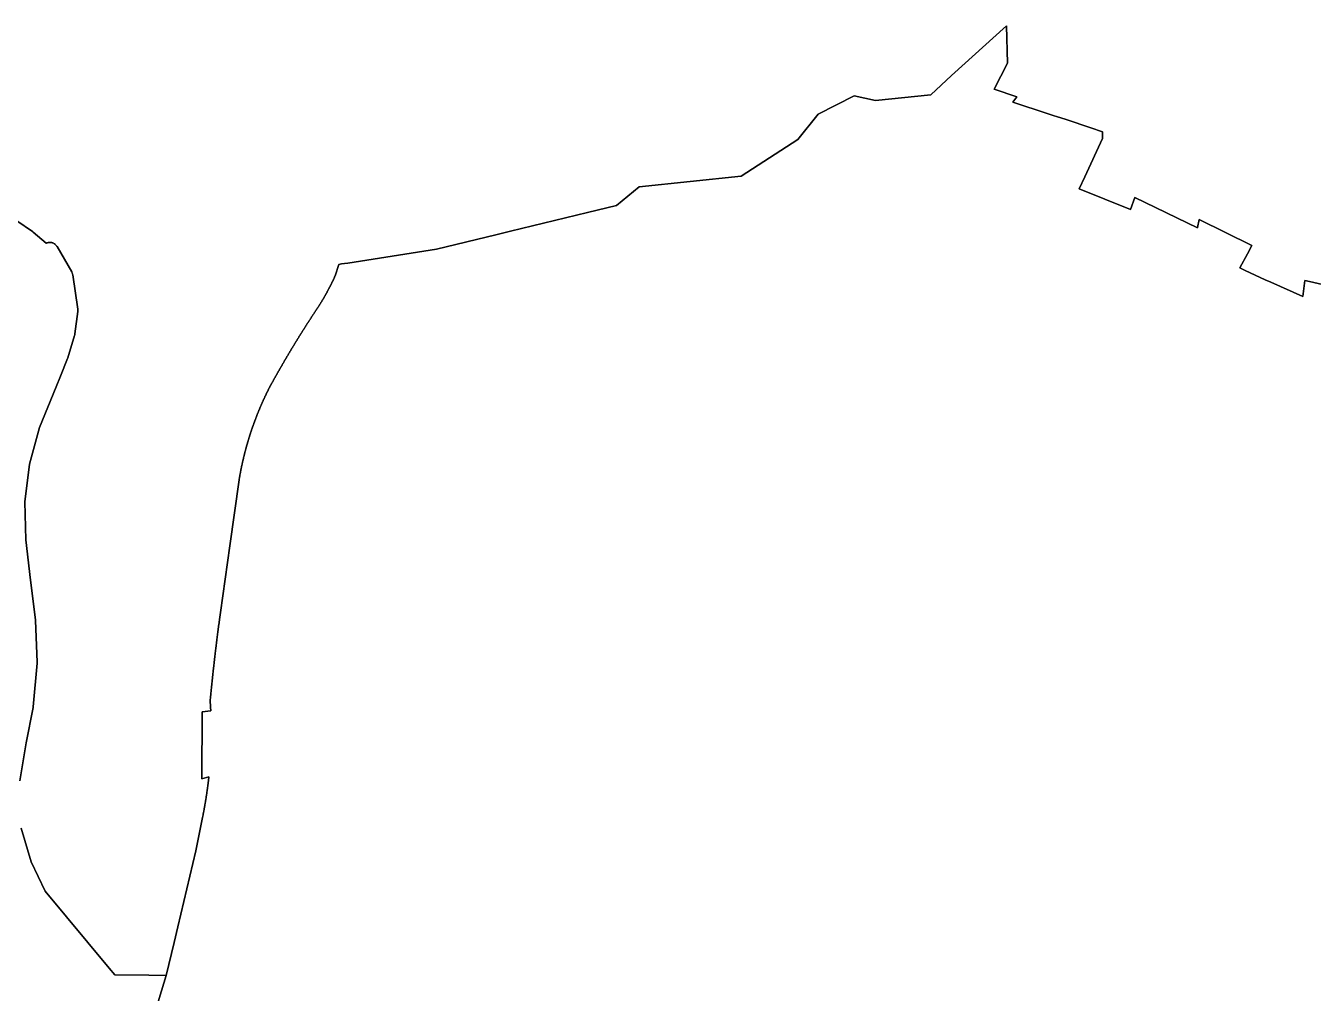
# Model space of a CAD drawing. Header units: inches. Extents: x 1341578 to 1502124, y 557203 to 748561.
# Drawn here: x 1412499 to 1417596, y 624488 to 628319 of the extents above; entities that cross this region are included whole.
import ezdxf

# ---------------------------------------------------------------- set-up
doc = ezdxf.new("R2010")
doc.units = ezdxf.units.IN
doc.header["$MEASUREMENT"] = 0
doc.layers.add('Zipcode', color=7, linetype='Continuous')

msp = doc.modelspace()

# ---------------------------------------------------------------- linework, layer by layer
at = {"layer": 'Zipcode'}
for points in [[(1417763.8, 627264.5), (1417581.8, 627305.8), (1417562.7, 627310.1), (1417555.5, 627246.8), (1417429, 627303.6), (1417406.5, 627313.6), (1417327, 627350.4), (1417306.4, 627360), (1417335.9, 627416.3), (1417352.8, 627448.6), (1417145, 627552.3), (1417138.5, 627519.7), (1417138.4, 627519.2), (1416889.5, 627639.3), (1416872.4, 627592.1), (1416669.8, 627672.8), (1416692, 627720.8), (1416762, 627872.2), (1416762.2, 627899.6), (1416715.3, 627915.1), (1416617.6, 627947.4), (1416579.6, 627960), (1416571.2, 627962.8), (1416499.5, 627986.4), (1416455, 628001.1), (1416407.3, 628016.9), (1416422.5, 628036.9), (1416332.6, 628067.9), (1416386.3, 628170.4), (1416381.6, 628319), (1416164.3, 628122.3), (1416082.7, 628045.7), (1415863.7, 628022.8), (1415778.5, 628041.1), (1415636.2, 627969.3), (1415556.3, 627868.2), (1415331, 627723.3), (1414927.2, 627680.8), (1414837.9, 627607.6), (1414723.3, 627579.7), (1414418, 627505.3), (1414360.5, 627491.3), (1414125.5, 627434), (1413774.3, 627379.6), (1413761.2, 627377.6), (1413749.1, 627375.7), (1413739, 627374.2), (1413724.1, 627329), (1413723.8, 627328.2), (1413723.2, 627326.9), (1413722.6, 627325.6), (1413722, 627324.3), (1413721.2, 627322.6), (1413720.4, 627320.9), (1413719.6, 627319.2), (1413718.8, 627317.5), (1413718, 627315.8), (1413717.4, 627314.5), (1413716.8, 627313.2), (1413716.2, 627311.9), (1413715.6, 627310.7), (1413714.7, 627309), (1413713.9, 627307.3), (1413713.1, 627305.6), (1413712.3, 627303.9), (1413711.4, 627302.2), (1413710.6, 627300.5), (1413709.8, 627298.8), (1413709.1, 627297.6), (1413708.5, 627296.3), (1413707.7, 627294.6), (1413706.8, 627292.9), (1413706.2, 627291.7), (1413705.5, 627290.4), (1413704.7, 627288.7), (1413703.8, 627287.1), (1413703, 627285.4), (1413702.1, 627283.7), (1413701.2, 627282), (1413700.6, 627280.8), (1413699.9, 627279.5), (1413699.3, 627278.3), (1413698.6, 627277), (1413697.7, 627275.4), (1413696.8, 627273.7), (1413695.9, 627272), (1413695.1, 627270.4), (1413694.2, 627268.7), (1413693.5, 627267.5), (1413692.8, 627266.2), (1413691.9, 627264.6), (1413691.2, 627263.4), (1413690.6, 627262.1), (1413689.6, 627260.5), (1413689, 627259.2), (1413688.3, 627258), (1413687.4, 627256.3), (1413686.4, 627254.7), (1413685.5, 627253.1), (1413684.6, 627251.4), (1413683.9, 627250.2), (1413683.2, 627249), (1413682.3, 627247.3), (1413681.3, 627245.7), (1413680.6, 627244.5), (1413679.9, 627243.3), (1413679.2, 627242), (1413678.5, 627240.8), (1413677.5, 627239.2), (1413676.8, 627238), (1413676.1, 627236.7), (1413675.1, 627235.1), (1413674.4, 627233.9), (1413673.7, 627232.7), (1413672.7, 627231.1), (1413671.8, 627229.5), (1413670.8, 627227.8), (1413669.8, 627226.2), (1413668.8, 627224.6), (1413667.9, 627223), (1413666.9, 627221.4), (1413665.9, 627219.8), (1413665.1, 627218.6), (1413664.4, 627217.4), (1413663.7, 627216.2), (1413662.9, 627215), (1413662.2, 627213.8), (1413661.4, 627212.6), (1413660.4, 627211), (1413659.4, 627209.4), (1413658.4, 627207.8), (1413657.4, 627206.2), (1413656.6, 627205.1), (1413655.8, 627203.7), (1413654.7, 627202.2), (1413653.6, 627200.5), (1413652.8, 627199.3), (1413652, 627198), (1413650.9, 627196.4), (1413650, 627195.1), (1413649.2, 627193.9), (1413648.4, 627192.6), (1413647.6, 627191.4), (1413646.5, 627189.7), (1413645.4, 627188.1), (1413644.5, 627186.8), (1413643.7, 627185.6), (1413642.9, 627184.3), (1413642.1, 627183.1), (1413641.2, 627181.8), (1413640.4, 627180.6), (1413639.3, 627178.9), (1413638.2, 627177.2), (1413637.1, 627175.6), (1413636, 627173.9), (1413634.9, 627172.2), (1413633.9, 627170.6), (1413632.8, 627168.9), (1413631.7, 627167.2), (1413630.9, 627166), (1413630, 627164.7), (1413629.2, 627163.5), (1413628.4, 627162.2), (1413627.3, 627160.5), (1413626.5, 627159.3), (1413625.7, 627158), (1413624.6, 627156.4), (1413623.5, 627154.7), (1413622.4, 627153), (1413621.4, 627151.3), (1413620.3, 627149.7), (1413619.2, 627148), (1413618.4, 627146.7), (1413617.6, 627145.5), (1413616.5, 627143.8), (1413615.7, 627142.5), (1413614.9, 627141.3), (1413613.8, 627139.6), (1413613, 627138.3), (1413612.2, 627137.1), (1413611.1, 627135.4), (1413610.3, 627134.1), (1413609.5, 627132.9), (1413608.4, 627131.2), (1413607.6, 627129.9), (1413606.8, 627128.7), (1413605.8, 627127), (1413604.7, 627125.3), (1413603.6, 627123.6), (1413602.5, 627122), (1413601.5, 627120.3), (1413600.7, 627119), (1413599.9, 627117.7), (1413599.1, 627116.5), (1413598.3, 627115.2), (1413597.2, 627113.5), (1413596.1, 627111.8), (1413595.1, 627110.2), (1413594, 627108.5), (1413593, 627106.8), (1413591.9, 627105.1), (1413590.8, 627103.4), (1413589.8, 627101.7), (1413589, 627100.4), (1413588.2, 627099.2), (1413587.4, 627097.9), (1413586.6, 627096.6), (1413585.8, 627095.4), (1413585.1, 627094.3), (1413584.8, 627093.7), (1413584, 627092.4), (1413582.9, 627090.7), (1413582.1, 627089.4), (1413581.3, 627088.2), (1413580.6, 627086.9), (1413579.8, 627085.6), (1413578.7, 627083.9), (1413577.7, 627082.2), (1413576.6, 627080.5), (1413575.8, 627079.3), (1413575, 627078), (1413574, 627076.3), (1413572.9, 627074.6), (1413572.2, 627073.3), (1413571.4, 627072.1), (1413570.6, 627070.8), (1413569.8, 627069.5), (1413569, 627068.2), (1413568.3, 627067), (1413567.2, 627065.3), (1413566.2, 627063.6), (1413565.4, 627062.3), (1413564.6, 627061), (1413563.6, 627059.3), (1413562.5, 627057.6), (1413561.5, 627055.9), (1413560.5, 627054.2), (1413559.7, 627052.9), (1413558.9, 627051.6), (1413557.9, 627049.9), (1413556.8, 627048.2), (1413555.8, 627046.5), (1413554.8, 627044.8), (1413553.7, 627043.1), (1413553, 627041.8), (1413552.2, 627040.6), (1413551.4, 627039.3), (1413550.7, 627038), (1413549.9, 627036.7), (1413549.1, 627035.4), (1413548.1, 627033.7), (1413547.1, 627032), (1413546, 627030.3), (1413545, 627028.6), (1413544, 627026.9), (1413543, 627025.2), (1413541.9, 627023.5), (1413540.9, 627021.7), (1413539.9, 627020), (1413538.9, 627018.3), (1413538.1, 627017), (1413537.4, 627015.7), (1413536.3, 627014), (1413535.6, 627012.7), (1413534.8, 627011.5), (1413534.1, 627010.2), (1413533.3, 627008.9), (1413532.5, 627007.6), (1413531.8, 627006.3), (1413530.8, 627004.6), (1413530, 627003.3), (1413529.2, 627002), (1413528.2, 627000.3), (1413527.5, 626999), (1413526.7, 626997.7), (1413525.7, 626996), (1413524.7, 626994.3), (1413523.9, 626993), (1413523.2, 626991.7), (1413522.2, 626990), (1413521.2, 626988.2), (1413520.2, 626986.5), (1413519.2, 626984.8), (1413518.2, 626983.1), (1413517.2, 626981.4), (1413516.4, 626980.1), (1413515.7, 626978.8), (1413514.7, 626977), (1413513.7, 626975.3), (1413512.9, 626974), (1413512.2, 626972.7), (1413511.4, 626971.4), (1413510.7, 626970.1), (1413509.7, 626968.4), (1413508.7, 626966.7), (1413507.7, 626964.9), (1413506.9, 626963.7), (1413506.2, 626962.4), (1413505.2, 626960.6), (1413504.5, 626959.3), (1413503.7, 626958), (1413502.7, 626956.3), (1413501.7, 626954.6), (1413500.8, 626952.8), (1413499.8, 626951.1), (1413498.8, 626949.4), (1413497.8, 626947.6), (1413496.8, 626945.9), (1413495.8, 626944.2), (1413494.8, 626942.4), (1413494.1, 626941.1), (1413493.4, 626939.8), (1413492.4, 626938.1), (1413491.7, 626936.8), (1413490.9, 626935.5), (1413489.9, 626933.8), (1413489, 626932), (1413488, 626930.3), (1413487, 626928.5), (1413486, 626926.8), (1413485.1, 626925.1), (1413484.1, 626923.3), (1413483.1, 626921.6), (1413482.1, 626919.8), (1413481.2, 626918.1), (1413480.2, 626916.4), (1413479.5, 626915.1), (1413478.7, 626913.7), (1413478, 626912.4), (1413477.3, 626911.1), (1413476.3, 626909.4), (1413475.3, 626907.6), (1413474.4, 626905.9), (1413473.4, 626904.2), (1413472.5, 626902.4), (1413471.7, 626901.1), (1413471, 626899.8), (1413470, 626898), (1413469.3, 626896.7), (1413468.6, 626895.4), (1413467.6, 626893.7), (1413466.7, 626891.9), (1413465.7, 626890.2), (1413464.7, 626888.4), (1413463.8, 626886.6), (1413463.2, 626885.3), (1413462.5, 626884), (1413461.6, 626882.2), (1413460.7, 626880.5), (1413459.8, 626878.7), (1413459, 626877), (1413458.1, 626875.2), (1413457.2, 626873.4), (1413456.3, 626871.7), (1413455.5, 626869.9), (1413454.6, 626868.2), (1413453.8, 626866.4), (1413453.1, 626865.1), (1413452.5, 626863.7), (1413451.8, 626862.4), (1413451.2, 626861.1), (1413450.3, 626859.3), (1413449.5, 626857.6), (1413448.9, 626856.2), (1413448.2, 626854.9), (1413447.6, 626853.6), (1413447, 626852.2), (1413446.1, 626850.5), (1413445.5, 626849.1), (1413444.9, 626847.8), (1413444, 626846), (1413443.2, 626844.2), (1413442.4, 626842.4), (1413441.6, 626840.7), (1413440.8, 626838.9), (1413440.1, 626837.5), (1413439.5, 626836.2), (1413438.9, 626834.9), (1413438.3, 626833.5), (1413437.5, 626831.7), (1413436.7, 626829.9), (1413435.9, 626828.1), (1413435.3, 626826.8), (1413434.7, 626825.5), (1413433.9, 626823.7), (1413433.3, 626822.3), (1413432.7, 626821), (1413431.9, 626819.2), (1413431.3, 626817.8), (1413430.8, 626816.5), (1413430, 626814.7), (1413429.2, 626812.9), (1413428.4, 626811.1), (1413427.6, 626809.3), (1413426.9, 626807.5), (1413426.1, 626805.6), (1413425.3, 626803.8), (1413424.6, 626802), (1413423.8, 626800.2), (1413423.1, 626798.4), (1413422.3, 626796.6), (1413421.6, 626794.8), (1413420.8, 626793), (1413420.1, 626791.1), (1413419.3, 626789.3), (1413418.6, 626787.5), (1413417.9, 626785.7), (1413417.1, 626783.9), (1413416.4, 626782), (1413415.7, 626780.2), (1413415, 626778.4), (1413414.2, 626776.6), (1413413.5, 626774.7), (1413412.8, 626772.9), (1413412.1, 626771.1), (1413411.4, 626769.3), (1413410.7, 626767.4), (1413410, 626765.6), (1413409.3, 626763.8), (1413408.6, 626761.9), (1413408, 626760.5), (1413407.5, 626759.2), (1413407, 626757.8), (1413406.5, 626756.4), (1413406, 626755), (1413405.5, 626753.6), (1413404.8, 626751.8), (1413404.1, 626750), (1413403.4, 626748.1), (1413402.9, 626746.7), (1413402.4, 626745.4), (1413401.9, 626744), (1413401.4, 626742.6), (1413400.7, 626740.7), (1413400.1, 626738.9), (1413399.4, 626737), (1413398.8, 626735.2), (1413398.1, 626733.3), (1413397.6, 626732), (1413397.1, 626730.6), (1413396.7, 626729.2), (1413396.2, 626727.8), (1413395.7, 626726.4), (1413395.2, 626725), (1413394.6, 626723.1), (1413393.9, 626721.3), (1413393.3, 626719.4), (1413392.7, 626717.6), (1413392.2, 626716.2), (1413391.7, 626714.8), (1413391.1, 626712.9), (1413390.5, 626711), (1413389.9, 626709.2), (1413389.4, 626707.8), (1413389, 626706.4), (1413388.4, 626704.5), (1413387.9, 626703.1), (1413387.5, 626701.7), (1413387, 626700.3), (1413386.6, 626698.9), (1413386, 626697), (1413385.4, 626695.2), (1413384.8, 626693.3), (1413384.2, 626691.4), (1413383.6, 626689.6), (1413383.2, 626688.1), (1413382.7, 626686.7), (1413382.2, 626684.9), (1413381.6, 626683), (1413381, 626681.1), (1413380.4, 626679.2), (1413379.9, 626677.3), (1413379.3, 626675.5), (1413378.9, 626674.1), (1413378.5, 626672.6), (1413378.1, 626671.2), (1413377.6, 626669.8), (1413377.2, 626668.4), (1413376.8, 626667), (1413376.3, 626665.1), (1413375.7, 626663.2), (1413375.2, 626661.3), (1413374.7, 626659.4), (1413374.1, 626657.6), (1413373.6, 626655.7), (1413373.1, 626653.8), (1413372.5, 626651.9), (1413372, 626650), (1413371.5, 626648.1), (1413371, 626646.2), (1413370.6, 626644.8), (1413370.2, 626643.4), (1413369.8, 626641.9), (1413369.4, 626640.5), (1413368.9, 626638.6), (1413368.4, 626636.7), (1413367.9, 626634.8), (1413367.4, 626632.9), (1413366.9, 626631), (1413366.5, 626629.1), (1413366, 626627.2), (1413365.5, 626625.3), (1413365.1, 626623.9), (1413364.8, 626622.5), (1413364.4, 626621), (1413364.1, 626619.6), (1413363.6, 626617.7), (1413363.1, 626615.8), (1413362.6, 626613.9), (1413362.2, 626612), (1413361.7, 626610.1), (1413361.3, 626608.2), (1413360.8, 626606.3), (1413360.5, 626604.8), (1413360.1, 626603.4), (1413359.8, 626602), (1413359.5, 626600.5), (1413359.1, 626599.1), (1413358.8, 626597.6), (1413358.5, 626596.2), (1413358.1, 626594.8), (1413357.7, 626592.9), (1413357.4, 626591.4), (1413357.1, 626590), (1413356.6, 626588.1), (1413356.2, 626586.2), (1413355.9, 626584.7), (1413355.6, 626583.3), (1413355.2, 626581.4), (1413354.8, 626579.4), (1413354.5, 626578), (1413354.2, 626576.6), (1413353.8, 626574.6), (1413353.4, 626573.2), (1413353.2, 626571.8), (1413352.8, 626569.8), (1413352.4, 626567.9), (1413352, 626566), (1413351.7, 626564.5), (1413351.4, 626563.1), (1413351.1, 626561.7), (1413350.8, 626560.2), (1413350.4, 626558.3), (1413350.1, 626556.4), (1413349.7, 626554.4), (1413349.3, 626552.5), (1413349, 626550.6), (1413348.6, 626548.6), (1413348.2, 626546.7), (1413347.9, 626544.8), (1413347.5, 626542.9), (1413347.2, 626540.9), (1413346.8, 626539), (1413346.6, 626537.5), (1413346.3, 626536.1), (1413346, 626534.6), (1413345.8, 626533.2), (1413345.4, 626531.3), (1413345.1, 626529.3), (1413344.8, 626527.4), (1413344.5, 626525.5), (1413344.1, 626523.5), (1413343.8, 626521.6), (1413307, 626260.3), (1413269.8, 625996.4), (1413266, 625968.1), (1413263, 625946.3), (1413262.9, 625945.3), (1413262.7, 625943.9), (1413262.4, 625942), (1413262.2, 625940.5), (1413262.1, 625939.1), (1413261.8, 625937.2), (1413261.6, 625935.2), (1413261.3, 625933.3), (1413261.1, 625931.4), (1413260.8, 625929.4), (1413260.6, 625928), (1413260.4, 625926.5), (1413260.3, 625925.1), (1413260.1, 625923.7), (1413259.8, 625921.7), (1413259.6, 625920.3), (1413259.5, 625918.8), (1413259.2, 625916.9), (1413259, 625915), (1413258.7, 625913.1), (1413258.5, 625911.1), (1413258.3, 625909.7), (1413258.1, 625908.2), (1413257.9, 625906.3), (1413257.6, 625904.4), (1413257.4, 625902.4), (1413257.2, 625900.5), (1413256.9, 625898.6), (1413256.7, 625897.1), (1413256.6, 625895.7), (1413256.3, 625893.8), (1413256.1, 625891.8), (1413255.8, 625889.9), (1413255.6, 625888), (1413255.4, 625886), (1413255.1, 625884.1), (1413254.9, 625882.2), (1413254.7, 625880.7), (1413254.5, 625879.3), (1413254.3, 625877.4), (1413254.1, 625875.4), (1413253.8, 625873.5), (1413253.6, 625871.6), (1413253.4, 625869.7), (1413253.1, 625867.7), (1413252.9, 625866.3), (1413252.8, 625864.8), (1413252.5, 625862.9), (1413252.4, 625861.4), (1413252.2, 625860), (1413252, 625858.6), (1413251.8, 625857.1), (1413251.6, 625855.2), (1413251.4, 625853.2), (1413251.2, 625851.8), (1413251, 625850.4), (1413250.8, 625848.4), (1413250.6, 625846.5), (1413250.3, 625844.6), (1413250.1, 625842.6), (1413249.9, 625841.2), (1413249.8, 625839.7), (1413249.5, 625837.8), (1413249.3, 625835.9), (1413249.1, 625834.4), (1413249, 625833), (1413248.7, 625831.1), (1413248.5, 625829.1), (1413248.4, 625827.7), (1413248.2, 625826.2), (1413248, 625824.3), (1413247.8, 625822.8), (1413247.6, 625821.4), (1413247.4, 625819.5), (1413247.2, 625818), (1413247.1, 625816.6), (1413246.8, 625814.6), (1413246.6, 625812.7), (1413246.5, 625811.3), (1413246.3, 625809.8), (1413246.1, 625808.4), (1413246, 625806.9), (1413245.7, 625805), (1413245.5, 625803.1), (1413245.3, 625801.1), (1413245.1, 625799.7), (1413245, 625798.2), (1413244.7, 625796.3), (1413244.5, 625794.4), (1413244.3, 625792.4), (1413244.1, 625790.5), (1413243.9, 625789.1), (1413243.8, 625787.6), (1413243.5, 625785.7), (1413243.4, 625784.2), (1413243.2, 625782.8), (1413243.1, 625781.3), (1413242.9, 625779.9), (1413242.7, 625778.4), (1413242.6, 625777), (1413242.4, 625775), (1413242.2, 625773.1), (1413241.9, 625771.2), (1413241.8, 625769.7), (1413241.6, 625768.3), (1413241.5, 625766.8), (1413241.3, 625765.4), (1413241.1, 625763.9), (1413241, 625762.5), (1413240.8, 625760.6), (1413240.6, 625759.1), (1413240.5, 625757.7), (1413240.3, 625756.2), (1413240.1, 625754.8), (1413240, 625753.3), (1413239.8, 625751.9), (1413239.7, 625750.4), (1413239.5, 625749), (1413239.3, 625747), (1413239.1, 625745.6), (1413239, 625744.1), (1413238.8, 625742.2), (1413238.6, 625740.3), (1413238.4, 625738.3), (1413238.2, 625736.4), (1413238, 625734.5), (1413237.8, 625732.5), (1413237.6, 625731.1), (1413237.4, 625729.6), (1413237.2, 625727.7), (1413237, 625725.8), (1413236.9, 625724.3), (1413236.7, 625722.9), (1413236.6, 625721.4), (1413236.4, 625720), (1413236.2, 625718), (1413236.1, 625716.6), (1413235.9, 625715.1), (1413235.7, 625713.2), (1413235.6, 625711.8), (1413235.4, 625710.3), (1413235.3, 625708.9), (1413235.1, 625707.4), (1413234.9, 625705.5), (1413234.7, 625703.5), (1413234.6, 625702.1), (1413234.4, 625700.6), (1413234.3, 625699.2), (1413234.1, 625697.7), (1413233.9, 625695.8), (1413233.8, 625694.4), (1413233.6, 625692.9), (1413233.4, 625691), (1413233.3, 625689.5), (1413233.1, 625688.1), (1413233, 625686.1), (1413232.8, 625684.7), (1413232.7, 625683.2), (1413232.5, 625681.3), (1413232.3, 625679.4), (1413232.1, 625677.9), (1413232, 625676.5), (1413231.8, 625674.5), (1413231.6, 625673.1), (1413231.5, 625671.6), (1413231.3, 625669.7), (1413231.1, 625667.8), (1413231, 625666.3), (1413230.8, 625664.9), (1413230.6, 625662.9), (1413230.5, 625661.5), (1413230.4, 625660), (1413230.2, 625658.1), (1413230, 625656.2), (1413229.8, 625654.7), (1413229.7, 625653.3), (1413229.5, 625651.3), (1413229.3, 625649.4), (1413229.1, 625647.5), (1413229, 625646), (1413229.1, 625645), (1413229.2, 625643.6), (1413229.3, 625642.1), (1413229.4, 625640.7), (1413229.5, 625639.2), (1413229.6, 625637.8), (1413229.7, 625635.9), (1413229.8, 625634.4), (1413229.9, 625633), (1413230, 625631), (1413230.1, 625629.6), (1413230.2, 625628.1), (1413230.3, 625626.7), (1413230.4, 625625.2), (1413230.5, 625623.8), (1413230.6, 625622.3), (1413230.7, 625620.4), (1413230.8, 625618.5), (1413230.9, 625616.5), (1413231, 625614.6), (1413231.1, 625613.2), (1413231.2, 625611.7), (1413231.3, 625609.8), (1413231.4, 625607.9), (1413231.4, 625606.4), (1413197.9, 625602.6), (1413196.2, 625337.9), (1413224, 625345.2), (1413223.8, 625343.8), (1413223.6, 625341.9), (1413223.4, 625340), (1413223.2, 625338.6), (1413223.1, 625337.1), (1413222.9, 625335.7), (1413222.8, 625334.3), (1413222.5, 625332.4), (1413222.3, 625330.5), (1413222.1, 625328.6), (1413221.9, 625326.7), (1413221.7, 625325.3), (1413221.5, 625323.8), (1413221.3, 625321.9), (1413221.1, 625320), (1413220.8, 625318.1), (1413220.6, 625316.2), (1413220.4, 625314.3), (1413220.1, 625312.4), (1413219.9, 625310.5), (1413219.7, 625309.1), (1413219.5, 625307.7), (1413219.3, 625306.3), (1413219.1, 625304.8), (1413218.9, 625302.9), (1413218.6, 625301), (1413218.4, 625299.6), (1413218.3, 625298.2), (1413218, 625296.3), (1413217.8, 625294.9), (1413217.6, 625293.5), (1413217.4, 625292), (1413217.2, 625290.6), (1413217, 625289.2), (1413216.8, 625287.8), (1413216.5, 625285.9), (1413216.3, 625284), (1413216, 625282.1), (1413215.7, 625280.2), (1413215.5, 625278.8), (1413215.3, 625277.4), (1413215, 625275.5), (1413214.7, 625273.6), (1413214.4, 625271.7), (1413214.2, 625269.8), (1413213.9, 625268.4), (1413213.8, 625267.4), (1413213.6, 625266), (1413213.3, 625264.1), (1413213, 625262.2), (1413212.7, 625260.3), (1413212.4, 625258.4), (1413212.1, 625256.6), (1413211.8, 625254.7), (1413211.5, 625252.8), (1413211.1, 625250.9), (1413210.9, 625249.5), (1413210.7, 625248.1), (1413210.4, 625246.2), (1413210, 625244.3), (1413209.7, 625242.4), (1413209.4, 625240.5), (1413209.2, 625239.1), (1413208.9, 625237.7), (1413208.6, 625235.8), (1413208.3, 625233.9), (1413208, 625232.5), (1413207.8, 625231.1), (1413207.4, 625229.2), (1413207.1, 625227.3), (1413206.8, 625225.9), (1413206.6, 625224.5), (1413206.2, 625222.6), (1413206, 625221.2), (1413205.7, 625219.8), (1413205.4, 625218.4), (1413205.2, 625217), (1413204.9, 625215.5), (1413204.7, 625214.1), (1413204.3, 625212.3), (1413203.9, 625210.4), (1413203.7, 625209), (1413203.4, 625207.6), (1413203, 625205.7), (1413202.7, 625203.8), (1413202.3, 625201.9), (1413201.9, 625200), (1413201.6, 625198.2), (1413201.3, 625196.8), (1413201, 625195.4), (1413198.8, 625184.5), (1413171.9, 625051.6), (1413101.6, 624751), (1413086.6, 624689.1), (1413054.4, 624558.9), (1412986.6, 624559.5), (1412852.1, 624560.9), (1412829.6, 624587.8), (1412575.3, 624892.7), (1412519.8, 625008.6), (1412480.9, 625141.3)], [(1412914, 624093.6), (1413054.4, 624558.9), (1413086.6, 624689.1), (1413101.6, 624751), (1413171.9, 625051.6), (1413198.8, 625184.5), (1413201, 625195.4), (1413201.3, 625196.8), (1413201.6, 625198.2), (1413201.9, 625200), (1413202.3, 625201.9), (1413202.7, 625203.8), (1413203, 625205.7), (1413203.4, 625207.6), (1413203.7, 625209), (1413203.9, 625210.4), (1413204.3, 625212.3), (1413204.7, 625214.1), (1413204.9, 625215.5), (1413205.2, 625217), (1413205.4, 625218.4), (1413205.7, 625219.8), (1413206, 625221.2), (1413206.2, 625222.6), (1413206.6, 625224.5), (1413206.8, 625225.9), (1413207.1, 625227.3), (1413207.4, 625229.2), (1413207.8, 625231.1), (1413208, 625232.5), (1413208.3, 625233.9), (1413208.6, 625235.8), (1413208.9, 625237.7), (1413209.2, 625239.1), (1413209.4, 625240.5), (1413209.7, 625242.4), (1413210, 625244.3), (1413210.4, 625246.2), (1413210.7, 625248.1), (1413210.9, 625249.5), (1413211.1, 625250.9), (1413211.5, 625252.8), (1413211.8, 625254.7), (1413212.1, 625256.6), (1413212.4, 625258.4), (1413212.7, 625260.3), (1413213, 625262.2), (1413213.3, 625264.1), (1413213.6, 625266), (1413213.8, 625267.4), (1413213.9, 625268.4), (1413214.2, 625269.8), (1413214.4, 625271.7), (1413214.7, 625273.6), (1413215, 625275.5), (1413215.3, 625277.4), (1413215.5, 625278.8), (1413215.7, 625280.2), (1413216, 625282.1), (1413216.3, 625284), (1413216.5, 625285.9), (1413216.8, 625287.8), (1413217, 625289.2), (1413217.2, 625290.6), (1413217.4, 625292), (1413217.6, 625293.5), (1413217.8, 625294.9), (1413218, 625296.3), (1413218.3, 625298.2), (1413218.4, 625299.6), (1413218.6, 625301), (1413218.9, 625302.9), (1413219.1, 625304.8), (1413219.3, 625306.3), (1413219.5, 625307.7), (1413219.7, 625309.1), (1413219.9, 625310.5), (1413220.1, 625312.4), (1413220.4, 625314.3), (1413220.6, 625316.2), (1413220.8, 625318.1), (1413221.1, 625320), (1413221.3, 625321.9), (1413221.5, 625323.8), (1413221.7, 625325.3), (1413221.9, 625326.7), (1413222.1, 625328.6), (1413222.3, 625330.5), (1413222.5, 625332.4), (1413222.8, 625334.3), (1413222.9, 625335.7), (1413223.1, 625337.1), (1413223.2, 625338.6), (1413223.4, 625340), (1413223.6, 625341.9), (1413223.8, 625343.8), (1413224, 625345.2), (1413196.2, 625337.9), (1413197.9, 625602.6), (1413231.4, 625606.4), (1413231.4, 625607.9), (1413231.3, 625609.8), (1413231.2, 625611.7), (1413231.1, 625613.2), (1413231, 625614.6), (1413230.9, 625616.5), (1413230.8, 625618.5), (1413230.7, 625620.4), (1413230.6, 625622.3), (1413230.5, 625623.8), (1413230.4, 625625.2), (1413230.3, 625626.7), (1413230.2, 625628.1), (1413230.1, 625629.6), (1413230, 625631), (1413229.9, 625633), (1413229.8, 625634.4), (1413229.7, 625635.9), (1413229.6, 625637.8), (1413229.5, 625639.2), (1413229.4, 625640.7), (1413229.3, 625642.1), (1413229.2, 625643.6), (1413229.1, 625645), (1413229, 625646), (1413229.1, 625647.5), (1413229.3, 625649.4), (1413229.5, 625651.3), (1413229.7, 625653.3), (1413229.8, 625654.7), (1413230, 625656.2), (1413230.2, 625658.1), (1413230.4, 625660), (1413230.5, 625661.5), (1413230.6, 625662.9), (1413230.8, 625664.9), (1413231, 625666.3), (1413231.1, 625667.8), (1413231.3, 625669.7), (1413231.5, 625671.6), (1413231.6, 625673.1), (1413231.8, 625674.5), (1413232, 625676.5), (1413232.1, 625677.9), (1413232.3, 625679.4), (1413232.5, 625681.3), (1413232.7, 625683.2), (1413232.8, 625684.7), (1413233, 625686.1), (1413233.1, 625688.1), (1413233.3, 625689.5), (1413233.4, 625691), (1413233.6, 625692.9), (1413233.8, 625694.4), (1413233.9, 625695.8), (1413234.1, 625697.7), (1413234.3, 625699.2), (1413234.4, 625700.6), (1413234.6, 625702.1), (1413234.7, 625703.5), (1413234.9, 625705.5), (1413235.1, 625707.4), (1413235.3, 625708.9), (1413235.4, 625710.3), (1413235.6, 625711.8), (1413235.7, 625713.2), (1413235.9, 625715.1), (1413236.1, 625716.6), (1413236.2, 625718), (1413236.4, 625720), (1413236.6, 625721.4), (1413236.7, 625722.9), (1413236.9, 625724.3), (1413237, 625725.8), (1413237.2, 625727.7), (1413237.4, 625729.6), (1413237.6, 625731.1), (1413237.8, 625732.5), (1413238, 625734.5), (1413238.2, 625736.4), (1413238.4, 625738.3), (1413238.6, 625740.3), (1413238.8, 625742.2), (1413239, 625744.1), (1413239.1, 625745.6), (1413239.3, 625747), (1413239.5, 625749), (1413239.7, 625750.4), (1413239.8, 625751.9), (1413240, 625753.3), (1413240.1, 625754.8), (1413240.3, 625756.2), (1413240.5, 625757.7), (1413240.6, 625759.1), (1413240.8, 625760.6), (1413241, 625762.5), (1413241.1, 625763.9), (1413241.3, 625765.4), (1413241.5, 625766.8), (1413241.6, 625768.3), (1413241.8, 625769.7), (1413241.9, 625771.2), (1413242.2, 625773.1), (1413242.4, 625775), (1413242.6, 625777), (1413242.7, 625778.4), (1413242.9, 625779.9), (1413243.1, 625781.3), (1413243.2, 625782.8), (1413243.4, 625784.2), (1413243.5, 625785.7), (1413243.8, 625787.6), (1413243.9, 625789.1), (1413244.1, 625790.5), (1413244.3, 625792.4), (1413244.5, 625794.4), (1413244.7, 625796.3), (1413245, 625798.2), (1413245.1, 625799.7), (1413245.3, 625801.1), (1413245.5, 625803.1), (1413245.7, 625805), (1413246, 625806.9), (1413246.1, 625808.4), (1413246.3, 625809.8), (1413246.5, 625811.3), (1413246.6, 625812.7), (1413246.8, 625814.6), (1413247.1, 625816.6), (1413247.2, 625818), (1413247.4, 625819.5), (1413247.6, 625821.4), (1413247.8, 625822.8), (1413248, 625824.3), (1413248.2, 625826.2), (1413248.4, 625827.7), (1413248.5, 625829.1), (1413248.7, 625831.1), (1413249, 625833), (1413249.1, 625834.4), (1413249.3, 625835.9), (1413249.5, 625837.8), (1413249.8, 625839.7), (1413249.9, 625841.2), (1413250.1, 625842.6), (1413250.3, 625844.6), (1413250.6, 625846.5), (1413250.8, 625848.4), (1413251, 625850.4), (1413251.2, 625851.8), (1413251.4, 625853.2), (1413251.6, 625855.2), (1413251.8, 625857.1), (1413252, 625858.6), (1413252.2, 625860), (1413252.4, 625861.4), (1413252.5, 625862.9), (1413252.8, 625864.8), (1413252.9, 625866.3), (1413253.1, 625867.7), (1413253.4, 625869.7), (1413253.6, 625871.6), (1413253.8, 625873.5), (1413254.1, 625875.4), (1413254.3, 625877.4), (1413254.5, 625879.3), (1413254.7, 625880.7), (1413254.9, 625882.2), (1413255.1, 625884.1), (1413255.4, 625886), (1413255.6, 625888), (1413255.8, 625889.9), (1413256.1, 625891.8), (1413256.3, 625893.8), (1413256.6, 625895.7), (1413256.7, 625897.1), (1413256.9, 625898.6), (1413257.2, 625900.5), (1413257.4, 625902.4), (1413257.6, 625904.4), (1413257.9, 625906.3), (1413258.1, 625908.2), (1413258.3, 625909.7), (1413258.5, 625911.1), (1413258.7, 625913.1), (1413259, 625915), (1413259.2, 625916.9), (1413259.5, 625918.8), (1413259.6, 625920.3), (1413259.8, 625921.7), (1413260.1, 625923.7), (1413260.3, 625925.1), (1413260.4, 625926.5), (1413260.6, 625928), (1413260.8, 625929.4), (1413261.1, 625931.4), (1413261.3, 625933.3), (1413261.6, 625935.2), (1413261.8, 625937.2), (1413262.1, 625939.1), (1413262.2, 625940.5), (1413262.4, 625942), (1413262.7, 625943.9), (1413262.9, 625945.3), (1413263, 625946.3), (1413266, 625968.1), (1413269.8, 625996.4), (1413307, 626260.3), (1413343.8, 626521.6), (1413344.1, 626523.5), (1413344.5, 626525.5), (1413344.8, 626527.4), (1413345.1, 626529.3), (1413345.4, 626531.3), (1413345.8, 626533.2), (1413346, 626534.6), (1413346.3, 626536.1), (1413346.6, 626537.5), (1413346.8, 626539), (1413347.2, 626540.9), (1413347.5, 626542.9), (1413347.9, 626544.8), (1413348.2, 626546.7), (1413348.6, 626548.6), (1413349, 626550.6), (1413349.3, 626552.5), (1413349.7, 626554.4), (1413350.1, 626556.4), (1413350.4, 626558.3), (1413350.8, 626560.2), (1413351.1, 626561.7), (1413351.4, 626563.1), (1413351.7, 626564.5), (1413352, 626566), (1413352.4, 626567.9), (1413352.8, 626569.8), (1413353.2, 626571.8), (1413353.4, 626573.2), (1413353.8, 626574.6), (1413354.2, 626576.6), (1413354.5, 626578), (1413354.8, 626579.4), (1413355.2, 626581.4), (1413355.6, 626583.3), (1413355.9, 626584.7), (1413356.2, 626586.2), (1413356.6, 626588.1), (1413357.1, 626590), (1413357.4, 626591.4), (1413357.7, 626592.9), (1413358.1, 626594.8), (1413358.5, 626596.2), (1413358.8, 626597.6), (1413359.1, 626599.1), (1413359.5, 626600.5), (1413359.8, 626602), (1413360.1, 626603.4), (1413360.5, 626604.8), (1413360.8, 626606.3), (1413361.3, 626608.2), (1413361.7, 626610.1), (1413362.2, 626612), (1413362.6, 626613.9), (1413363.1, 626615.8), (1413363.6, 626617.7), (1413364.1, 626619.6), (1413364.4, 626621), (1413364.8, 626622.5), (1413365.1, 626623.9), (1413365.5, 626625.3), (1413366, 626627.2), (1413366.5, 626629.1), (1413366.9, 626631), (1413367.4, 626632.9), (1413367.9, 626634.8), (1413368.4, 626636.7), (1413368.9, 626638.6), (1413369.4, 626640.5), (1413369.8, 626641.9), (1413370.2, 626643.4), (1413370.6, 626644.8), (1413371, 626646.2), (1413371.5, 626648.1), (1413372, 626650), (1413372.5, 626651.9), (1413373.1, 626653.8), (1413373.6, 626655.7), (1413374.1, 626657.6), (1413374.7, 626659.4), (1413375.2, 626661.3), (1413375.7, 626663.2), (1413376.3, 626665.1), (1413376.8, 626667), (1413377.2, 626668.4), (1413377.6, 626669.8), (1413378.1, 626671.2), (1413378.5, 626672.6), (1413378.9, 626674.1), (1413379.3, 626675.5), (1413379.9, 626677.3), (1413380.4, 626679.2), (1413381, 626681.1), (1413381.6, 626683), (1413382.2, 626684.9), (1413382.7, 626686.7), (1413383.2, 626688.1), (1413383.6, 626689.6), (1413384.2, 626691.4), (1413384.8, 626693.3), (1413385.4, 626695.2), (1413386, 626697), (1413386.6, 626698.9), (1413387, 626700.3), (1413387.5, 626701.7), (1413387.9, 626703.1), (1413388.4, 626704.5), (1413389, 626706.4), (1413389.4, 626707.8), (1413389.9, 626709.2), (1413390.5, 626711), (1413391.1, 626712.9), (1413391.7, 626714.8), (1413392.2, 626716.2), (1413392.7, 626717.6), (1413393.3, 626719.4), (1413393.9, 626721.3), (1413394.6, 626723.1), (1413395.2, 626725), (1413395.7, 626726.4), (1413396.2, 626727.8), (1413396.7, 626729.2), (1413397.1, 626730.6), (1413397.6, 626732), (1413398.1, 626733.3), (1413398.8, 626735.2), (1413399.4, 626737), (1413400.1, 626738.9), (1413400.7, 626740.7), (1413401.4, 626742.6), (1413401.9, 626744), (1413402.4, 626745.4), (1413402.9, 626746.7), (1413403.4, 626748.1), (1413404.1, 626750), (1413404.8, 626751.8), (1413405.5, 626753.6), (1413406, 626755), (1413406.5, 626756.4), (1413407, 626757.8), (1413407.5, 626759.2), (1413408, 626760.5), (1413408.6, 626761.9), (1413409.3, 626763.8), (1413410, 626765.6), (1413410.7, 626767.4), (1413411.4, 626769.3), (1413412.1, 626771.1), (1413412.8, 626772.9), (1413413.5, 626774.7), (1413414.2, 626776.6), (1413415, 626778.4), (1413415.7, 626780.2), (1413416.4, 626782), (1413417.1, 626783.9), (1413417.9, 626785.7), (1413418.6, 626787.5), (1413419.3, 626789.3), (1413420.1, 626791.1), (1413420.8, 626793), (1413421.6, 626794.8), (1413422.3, 626796.6), (1413423.1, 626798.4), (1413423.8, 626800.2), (1413424.6, 626802), (1413425.3, 626803.8), (1413426.1, 626805.6), (1413426.9, 626807.5), (1413427.6, 626809.3), (1413428.4, 626811.1), (1413429.2, 626812.9), (1413430, 626814.7), (1413430.8, 626816.5), (1413431.3, 626817.8), (1413431.9, 626819.2), (1413432.7, 626821), (1413433.3, 626822.3), (1413433.9, 626823.7), (1413434.7, 626825.5), (1413435.3, 626826.8), (1413435.9, 626828.1), (1413436.7, 626829.9), (1413437.5, 626831.7), (1413438.3, 626833.5), (1413438.9, 626834.9), (1413439.5, 626836.2), (1413440.1, 626837.5), (1413440.8, 626838.9), (1413441.6, 626840.7), (1413442.4, 626842.4), (1413443.2, 626844.2), (1413444, 626846), (1413444.9, 626847.8), (1413445.5, 626849.1), (1413446.1, 626850.5), (1413447, 626852.2), (1413447.6, 626853.6), (1413448.2, 626854.9), (1413448.9, 626856.2), (1413449.5, 626857.6), (1413450.3, 626859.3), (1413451.2, 626861.1), (1413451.8, 626862.4), (1413452.5, 626863.7), (1413453.1, 626865.1), (1413453.8, 626866.4), (1413454.6, 626868.2), (1413455.5, 626869.9), (1413456.3, 626871.7), (1413457.2, 626873.4), (1413458.1, 626875.2), (1413459, 626877), (1413459.8, 626878.7), (1413460.7, 626880.5), (1413461.6, 626882.2), (1413462.5, 626884), (1413463.2, 626885.3), (1413463.8, 626886.6), (1413464.7, 626888.4), (1413465.7, 626890.2), (1413466.7, 626891.9), (1413467.6, 626893.7), (1413468.6, 626895.4), (1413469.3, 626896.7), (1413470, 626898), (1413471, 626899.8), (1413471.7, 626901.1), (1413472.5, 626902.4), (1413473.4, 626904.2), (1413474.4, 626905.9), (1413475.3, 626907.6), (1413476.3, 626909.4), (1413477.3, 626911.1), (1413478, 626912.4), (1413478.7, 626913.7), (1413479.5, 626915.1), (1413480.2, 626916.4), (1413481.2, 626918.1), (1413482.1, 626919.8), (1413483.1, 626921.6), (1413484.1, 626923.3), (1413485.1, 626925.1), (1413486, 626926.8), (1413487, 626928.5), (1413488, 626930.3), (1413489, 626932), (1413489.9, 626933.8), (1413490.9, 626935.5), (1413491.7, 626936.8), (1413492.4, 626938.1), (1413493.4, 626939.8), (1413494.1, 626941.1), (1413494.8, 626942.4), (1413495.8, 626944.2), (1413496.8, 626945.9), (1413497.8, 626947.6), (1413498.8, 626949.4), (1413499.8, 626951.1), (1413500.8, 626952.8), (1413501.7, 626954.6), (1413502.7, 626956.3), (1413503.7, 626958), (1413504.5, 626959.3), (1413505.2, 626960.6), (1413506.2, 626962.4), (1413506.9, 626963.7), (1413507.7, 626964.9), (1413508.7, 626966.7), (1413509.7, 626968.4), (1413510.7, 626970.1), (1413511.4, 626971.4), (1413512.2, 626972.7), (1413512.9, 626974), (1413513.7, 626975.3), (1413514.7, 626977), (1413515.7, 626978.8), (1413516.4, 626980.1), (1413517.2, 626981.4), (1413518.2, 626983.1), (1413519.2, 626984.8), (1413520.2, 626986.5), (1413521.2, 626988.2), (1413522.2, 626990), (1413523.2, 626991.7), (1413523.9, 626993), (1413524.7, 626994.3), (1413525.7, 626996), (1413526.7, 626997.7), (1413527.5, 626999), (1413528.2, 627000.3), (1413529.2, 627002), (1413530, 627003.3), (1413530.8, 627004.6), (1413531.8, 627006.3), (1413532.5, 627007.6), (1413533.3, 627008.9), (1413534.1, 627010.2), (1413534.8, 627011.5), (1413535.6, 627012.7), (1413536.3, 627014), (1413537.4, 627015.7), (1413538.1, 627017), (1413538.9, 627018.3), (1413539.9, 627020), (1413540.9, 627021.7), (1413541.9, 627023.5), (1413543, 627025.2), (1413544, 627026.9), (1413545, 627028.6), (1413546, 627030.3), (1413547.1, 627032), (1413548.1, 627033.7), (1413549.1, 627035.4), (1413549.9, 627036.7), (1413550.7, 627038), (1413551.4, 627039.3), (1413552.2, 627040.6), (1413553, 627041.8), (1413553.7, 627043.1), (1413554.8, 627044.8), (1413555.8, 627046.5), (1413556.8, 627048.2), (1413557.9, 627049.9), (1413558.9, 627051.6), (1413559.7, 627052.9), (1413560.5, 627054.2), (1413561.5, 627055.9), (1413562.5, 627057.6), (1413563.6, 627059.3), (1413564.6, 627061), (1413565.4, 627062.3), (1413566.2, 627063.6), (1413567.2, 627065.3), (1413568.3, 627067), (1413569, 627068.2), (1413569.8, 627069.5), (1413570.6, 627070.8), (1413571.4, 627072.1), (1413572.2, 627073.3), (1413572.9, 627074.6), (1413574, 627076.3), (1413575, 627078), (1413575.8, 627079.3), (1413576.6, 627080.5), (1413577.7, 627082.2), (1413578.7, 627083.9), (1413579.8, 627085.6), (1413580.6, 627086.9), (1413581.3, 627088.2), (1413582.1, 627089.4), (1413582.9, 627090.7), (1413584, 627092.4), (1413584.8, 627093.7), (1413585.1, 627094.3), (1413585.8, 627095.4), (1413586.6, 627096.6), (1413587.4, 627097.9), (1413588.2, 627099.2), (1413589, 627100.4), (1413589.8, 627101.7), (1413590.8, 627103.4), (1413591.9, 627105.1), (1413593, 627106.8), (1413594, 627108.5), (1413595.1, 627110.2), (1413596.1, 627111.8), (1413597.2, 627113.5), (1413598.3, 627115.2), (1413599.1, 627116.5), (1413599.9, 627117.7), (1413600.7, 627119), (1413601.5, 627120.3), (1413602.5, 627122), (1413603.6, 627123.6), (1413604.7, 627125.3), (1413605.8, 627127), (1413606.8, 627128.7), (1413607.6, 627129.9), (1413608.4, 627131.2), (1413609.5, 627132.9), (1413610.3, 627134.1), (1413611.1, 627135.4), (1413612.2, 627137.1), (1413613, 627138.3), (1413613.8, 627139.6), (1413614.9, 627141.3), (1413615.7, 627142.5), (1413616.5, 627143.8), (1413617.6, 627145.5), (1413618.4, 627146.7), (1413619.2, 627148), (1413620.3, 627149.7), (1413621.4, 627151.3), (1413622.4, 627153), (1413623.5, 627154.7), (1413624.6, 627156.4), (1413625.7, 627158), (1413626.5, 627159.3), (1413627.3, 627160.5), (1413628.4, 627162.2), (1413629.2, 627163.5), (1413630, 627164.7), (1413630.9, 627166), (1413631.7, 627167.2), (1413632.8, 627168.9), (1413633.9, 627170.6), (1413634.9, 627172.2), (1413636, 627173.9), (1413637.1, 627175.6), (1413638.2, 627177.2), (1413639.3, 627178.9), (1413640.4, 627180.6), (1413641.2, 627181.8), (1413642.1, 627183.1), (1413642.9, 627184.3), (1413643.7, 627185.6), (1413644.5, 627186.8), (1413645.4, 627188.1), (1413646.5, 627189.7), (1413647.6, 627191.4), (1413648.4, 627192.6), (1413649.2, 627193.9), (1413650, 627195.1), (1413650.9, 627196.4), (1413652, 627198), (1413652.8, 627199.3), (1413653.6, 627200.5), (1413654.7, 627202.2), (1413655.8, 627203.7), (1413656.6, 627205.1), (1413657.4, 627206.2), (1413658.4, 627207.8), (1413659.4, 627209.4), (1413660.4, 627211), (1413661.4, 627212.6), (1413662.2, 627213.8), (1413662.9, 627215), (1413663.7, 627216.2), (1413664.4, 627217.4), (1413665.1, 627218.6), (1413665.9, 627219.8), (1413666.9, 627221.4), (1413667.9, 627223), (1413668.8, 627224.6), (1413669.8, 627226.2), (1413670.8, 627227.8), (1413671.8, 627229.5), (1413672.7, 627231.1), (1413673.7, 627232.7), (1413674.4, 627233.9), (1413675.1, 627235.1), (1413676.1, 627236.7), (1413676.8, 627238), (1413677.5, 627239.2), (1413678.5, 627240.8), (1413679.2, 627242), (1413679.9, 627243.3), (1413680.6, 627244.5), (1413681.3, 627245.7), (1413682.3, 627247.3), (1413683.2, 627249), (1413683.9, 627250.2), (1413684.6, 627251.4), (1413685.5, 627253.1), (1413686.4, 627254.7), (1413687.4, 627256.3), (1413688.3, 627258), (1413689, 627259.2), (1413689.6, 627260.5), (1413690.6, 627262.1), (1413691.2, 627263.4), (1413691.9, 627264.6), (1413692.8, 627266.2), (1413693.5, 627267.5), (1413694.2, 627268.7), (1413695.1, 627270.4), (1413695.9, 627272), (1413696.8, 627273.7), (1413697.7, 627275.4), (1413698.6, 627277), (1413699.3, 627278.3), (1413699.9, 627279.5), (1413700.6, 627280.8), (1413701.2, 627282), (1413702.1, 627283.7), (1413703, 627285.4), (1413703.8, 627287.1), (1413704.7, 627288.7), (1413705.5, 627290.4), (1413706.2, 627291.7), (1413706.8, 627292.9), (1413707.7, 627294.6), (1413708.5, 627296.3), (1413709.1, 627297.6), (1413709.8, 627298.8), (1413710.6, 627300.5), (1413711.4, 627302.2), (1413712.3, 627303.9), (1413713.1, 627305.6), (1413713.9, 627307.3), (1413714.7, 627309), (1413715.6, 627310.7), (1413716.2, 627311.9), (1413716.8, 627313.2), (1413717.4, 627314.5), (1413718, 627315.8), (1413718.8, 627317.5), (1413719.6, 627319.2), (1413720.4, 627320.9), (1413721.2, 627322.6), (1413722, 627324.3), (1413722.6, 627325.6), (1413723.2, 627326.9), (1413723.8, 627328.2), (1413724.1, 627329), (1413739, 627374.2), (1413749.1, 627375.7), (1413761.2, 627377.6), (1413774.3, 627379.6), (1414125.5, 627434), (1414360.5, 627491.3), (1414418, 627505.3), (1414723.3, 627579.7), (1414837.9, 627607.6), (1414927.2, 627680.8), (1415331, 627723.3), (1415556.3, 627868.2), (1415636.2, 627969.3), (1415778.5, 628041.1), (1415863.7, 628022.8), (1416082.7, 628045.7), (1416164.3, 628122.3), (1416381.6, 628319), (1416386.3, 628170.4), (1416332.6, 628067.9), (1416422.5, 628036.9), (1416407.3, 628016.9), (1416455, 628001.1), (1416499.5, 627986.4), (1416571.2, 627962.8), (1416579.6, 627960), (1416617.6, 627947.4), (1416715.3, 627915.1), (1416762.2, 627899.6), (1416762, 627872.2), (1416692, 627720.8), (1416669.8, 627672.8), (1416872.4, 627592.1), (1416889.5, 627639.3), (1417138.4, 627519.2), (1417138.5, 627519.7), (1417145, 627552.3), (1417352.8, 627448.6), (1417335.9, 627416.3), (1417306.4, 627360), (1417327, 627350.4), (1417406.5, 627313.6), (1417429, 627303.6), (1417555.5, 627246.8), (1417562.7, 627310.1), (1417581.8, 627305.8), (1417763.8, 627264.5)], [(1412475.3, 625330), (1412500.9, 625480.4), (1412528.3, 625619.2), (1412528.4, 625619.9), (1412528.7, 625621.5), (1412528.7, 625621.6), (1412528.7, 625622), (1412528.8, 625622.6), (1412544.4, 625795.1), (1412544.5, 625796.7), (1412544.5, 625798.9), (1412544.5, 625799.5), (1412537.8, 625964.3), (1412537.7, 625965.9), (1412537.6, 625967), (1412518.2, 626123.2), (1412518.1, 626123.5), (1412499.4, 626283.6), (1412495.8, 626434.6), (1412514.3, 626583.7), (1412553.3, 626728.2), (1412618.9, 626889.7), (1412635.9, 626931.6), (1412636, 626931.7), (1412664.3, 627001.5), (1412664.5, 627002), (1412665.2, 627004.1), (1412665.3, 627004.2), (1412692.6, 627093.1), (1412693.1, 627095), (1412693.6, 627097.1), (1412693.8, 627098.7), (1412704.9, 627188), (1412705, 627188.6), (1412705.2, 627190.7), (1412705.2, 627192.9), (1412705.1, 627195.1), (1412704.8, 627196.9), (1412684.8, 627332.5), (1412684.8, 627332.7), (1412684.4, 627334.9), (1412683.8, 627336.9), (1412683.2, 627339), (1412682.4, 627341), (1412681.4, 627342.9), (1412680.8, 627344.1), (1412623, 627444.7), (1412622.5, 627445.4), (1412621.3, 627447.2), (1412620, 627448.9), (1412618.6, 627450.5), (1412617.1, 627452.1), (1412615.5, 627453.5), (1412613.8, 627454.9), (1412612, 627456.1), (1412610.2, 627457.2), (1412608.2, 627458.1), (1412606.3, 627459), (1412604.2, 627459.7), (1412602.1, 627460.3), (1412600, 627460.7), (1412597.9, 627461), (1412595.7, 627461.2), (1412593.6, 627461.2), (1412591.4, 627461.1), (1412589.3, 627460.8), (1412587.1, 627460.4), (1412585.1, 627459.9), (1412583, 627459.2), (1412581, 627458.4), (1412580.3, 627458.1), (1412528.7, 627502.1), (1412528.5, 627502.3), (1412526.8, 627503.6), (1412525.8, 627504.3), (1412463.6, 627546.4)], [(1412463.6, 627546.4), (1412525.8, 627504.3), (1412526.8, 627503.6), (1412528.5, 627502.3), (1412528.7, 627502.1), (1412580.3, 627458.1), (1412581, 627458.4), (1412583, 627459.2), (1412585.1, 627459.9), (1412587.1, 627460.4), (1412589.3, 627460.8), (1412591.4, 627461.1), (1412593.6, 627461.2), (1412595.7, 627461.2), (1412597.9, 627461), (1412600, 627460.7), (1412602.1, 627460.3), (1412604.2, 627459.7), (1412606.3, 627459), (1412608.2, 627458.1), (1412610.2, 627457.2), (1412612, 627456.1), (1412613.8, 627454.9), (1412615.5, 627453.5), (1412617.1, 627452.1), (1412618.6, 627450.5), (1412620, 627448.9), (1412621.3, 627447.2), (1412622.5, 627445.4), (1412623, 627444.7), (1412680.8, 627344.1), (1412681.4, 627342.9), (1412682.4, 627341), (1412683.2, 627339), (1412683.8, 627336.9), (1412684.4, 627334.9), (1412684.8, 627332.7), (1412684.8, 627332.5), (1412704.8, 627196.9), (1412705.1, 627195.1), (1412705.2, 627192.9), (1412705.2, 627190.7), (1412705, 627188.6), (1412704.9, 627188), (1412693.8, 627098.7), (1412693.6, 627097.1), (1412693.1, 627095), (1412692.6, 627093.1), (1412665.3, 627004.2), (1412665.2, 627004.1), (1412664.5, 627002), (1412664.3, 627001.5), (1412636, 626931.7), (1412635.9, 626931.6), (1412618.9, 626889.7), (1412553.3, 626728.2), (1412514.3, 626583.7), (1412495.8, 626434.6), (1412499.4, 626283.6), (1412518.1, 626123.5), (1412518.2, 626123.2), (1412537.6, 625967), (1412537.7, 625965.9), (1412537.8, 625964.3), (1412544.5, 625799.5), (1412544.5, 625798.9), (1412544.5, 625796.7), (1412544.4, 625795.1), (1412528.8, 625622.6), (1412528.7, 625622), (1412528.7, 625621.6), (1412528.7, 625621.5), (1412528.4, 625619.9), (1412528.3, 625619.2), (1412500.9, 625480.4), (1412475.3, 625330)], [(1412480.9, 625141.3), (1412519.8, 625008.6), (1412575.3, 624892.7), (1412829.6, 624587.8), (1412852.1, 624560.9), (1412986.6, 624559.5), (1413054.4, 624558.9), (1412914, 624093.6)]]:
    msp.add_lwpolyline(points, dxfattribs=at)

doc.saveas('drawing.dxf')
